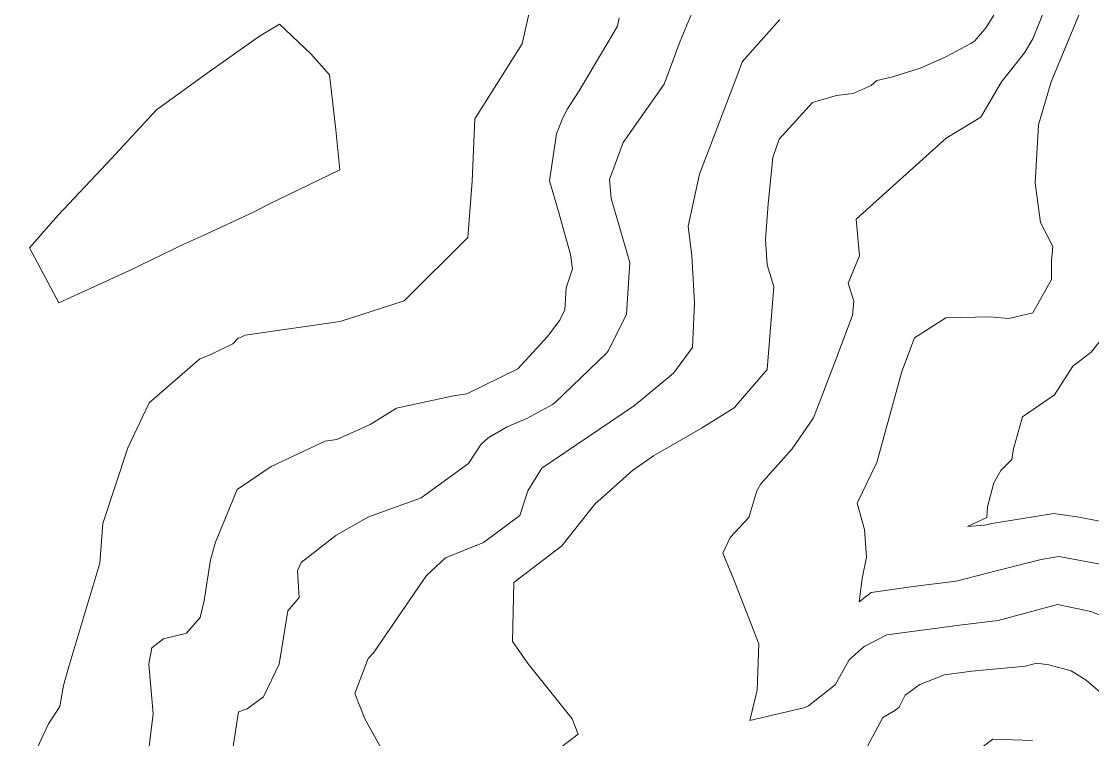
# Model space of a CAD drawing. Header units: metres. Extents: x 808187 to 810032, y 9155685 to 9157080.
# Drawn here: x 809410.2 to 809635.8, y 9155828 to 9155979.1 of the extents above; entities that cross this region are included whole.
import ezdxf

# ---------------------------------------------------------------- set-up
doc = ezdxf.new("R2010")
doc.units = ezdxf.units.M
doc.layers.add('C-TOPO-MAJR', color=9, linetype='Continuous')

msp = doc.modelspace()

# ---------------------------------------------------------------- linework, layer by layer
at = {"layer": 'C-TOPO-MAJR', "color": 9, "linetype": 'Continuous', "lineweight": 5}
for points, elevation in [([(809638.59, 9155864.67), (809628.7, 9155866.53), (809624.96, 9155865.89), (809616.38, 9155863.72), (809607.11, 9155861.28), (809598.02, 9155860.18), (809589.18, 9155858.94), (809586.68, 9155856.97), (809587.26, 9155861.86), (809588.17, 9155866.34), (809587.78, 9155872.15), (809586.2, 9155877.72), (809590.39, 9155886.25), (809595.64, 9155905.45), (809598.28, 9155912.52), (809604.93, 9155916.72), (809614.18, 9155916.96), (809618.14, 9155916.56), (809623.26, 9155917.8), (809627.13, 9155924.79), (809627.15, 9155928.69), (809627.45, 9155931.71), (809624.81, 9155936.8), (809623.7, 9155945.08), (809624.4, 9155957.35), (809627.1, 9155966.36), (809634.96, 9155985.39)], 2620), ([(809454.3, 9155823.35), (809455.92, 9155833.8), (809457.74, 9155834.42), (809461.2, 9155836.98), (809464.52, 9155843.86), (809466.36, 9155855.05), (809468.71, 9155857.9), (809468.34, 9155863.46), (809469.14, 9155865.21), (809476.45, 9155870.91), (809483.19, 9155874.76), (809494.38, 9155878.82), (809504.36, 9155886.06), (809507.08, 9155890.15), (809508.53, 9155891.44), (809512.51, 9155893.81), (809516.64, 9155895.55), (809522.08, 9155898.46), (809522.64, 9155898.89), (809533.44, 9155909.29), (809533.87, 9155909.86), (809537.65, 9155917.47), (809538.39, 9155928.33), (809534.44, 9155941.8), (809534.05, 9155945.82), (809536.92, 9155953.64), (809545.56, 9155965.88), (809548.98, 9155974.97), (809551.77, 9155981.71)], 2660), ([(809626.19, 9155982.76), (809623.22, 9155975.46), (809621.46, 9155972.48), (809616.63, 9155966.37), (809612.25, 9155958.92), (809604.96, 9155954.56), (809586.02, 9155937.51), (809586.74, 9155929.74), (809584.33, 9155924.02), (809585.51, 9155920.21), (809585.27, 9155917.3), (809581.83, 9155908.11), (809577.04, 9155895.65), (809572.56, 9155889.16), (809565.93, 9155881.76), (809565.1, 9155880.34), (809563.43, 9155874.68), (809559.51, 9155870.49), (809557.97, 9155867.18), (809560.21, 9155861.81), (809565.52, 9155848.14), (809565.17, 9155838.35), (809563.61, 9155831.98), (809574.97, 9155834.68), (809575.95, 9155835.1), (809581.6, 9155839.48), (809584.56, 9155844.76), (809587.7, 9155847.59), (809592.49, 9155850), (809608.37, 9155852.14), (809615.91, 9155853.06), (809628.42, 9155856.36), (809635.47, 9155854.89), (809640.87, 9155852.82)], 2630), ([(809410.23, 9155819.08), (809415.95, 9155831.29), (809418.34, 9155834.92), (809419.06, 9155839.38), (809420.21, 9155843.34), (809426.72, 9155865.08), (809427.35, 9155873.46), (809432.62, 9155889.36), (809437.1, 9155898.84), (809447.78, 9155908.12), (809450.09, 9155909.01), (809454.74, 9155911.24), (809455.89, 9155912.41), (809456.34, 9155912.55), (809457.37, 9155913.1), (809477.34, 9155915.96), (809490.85, 9155920.29), (809504.27, 9155933.6), (809505.15, 9155945.47), (809505.71, 9155958.6), (809515.7, 9155974.41), (809517.06, 9155980.59)], 2680), ([(809436.68, 9155823.17), (809437.99, 9155833.42), (809437.07, 9155843.85), (809437.69, 9155847.28), (809440.14, 9155849.19), (809445.02, 9155850.37), (809447.85, 9155853.65), (809448.73, 9155857.25), (809450.05, 9155865.76), (809451.12, 9155869.53), (809455.68, 9155880.62), (809462.84, 9155885.44), (809474.22, 9155890.79), (809476.62, 9155891.09), (809483.67, 9155894.28), (809489.19, 9155897.69), (809501.19, 9155900.29), (809504, 9155900.72), (809514.76, 9155905.98), (809521.03, 9155912.81), (809523.61, 9155916.23), (809524.69, 9155918.4), (809524.98, 9155923.05), (809526.3, 9155927.02), (809525.86, 9155930.07), (809523.3, 9155939.07), (809521.42, 9155945.55), (809522.89, 9155955.47), (809524.28, 9155958.8), (809525.24, 9155960.67), (809527.71, 9155964.47), (809535.74, 9155978.12), (809536.09, 9155979.82)], 2670), ([(809489.71, 9155819.5), (809482.58, 9155832.31), (809480.41, 9155837.7), (809483.23, 9155845.04), (809484.34, 9155846.25), (809495.57, 9155862.53), (809499.57, 9155866.19), (809507.57, 9155869.41), (809515.19, 9155875.12), (809516.88, 9155880.28), (809519.81, 9155885.05), (809539.31, 9155898.25), (809547.57, 9155905.1), (809551.58, 9155910.48), (809551.95, 9155919.87), (809551.43, 9155929.74), (809550.66, 9155936.01), (809553.02, 9155946.92), (809561.08, 9155968.06), (809562.01, 9155970.6), (809569.98, 9155979.52)], 2650), ([(809615.04, 9155980.4), (809613.42, 9155977.85), (809611, 9155975.02), (809610.15, 9155974.42), (809604.9, 9155971.62), (809599.72, 9155969.36), (809593.73, 9155967.44), (809590.39, 9155966.66), (809589.16, 9155965.58), (809585.39, 9155963.91), (809581.89, 9155963.51), (809576.82, 9155962.05), (809569.82, 9155954.35), (809568.45, 9155950.48), (809567.51, 9155940.74), (809566.92, 9155933.21), (809567.29, 9155927.89), (809568.71, 9155923.32), (809567.26, 9155905.88), (809560.36, 9155897.78), (809553.45, 9155893.48), (809543.35, 9155887.68), (809538.93, 9155884.6), (809530.97, 9155877.48), (809524.06, 9155868.75), (809513.94, 9155861.01), (809513.62, 9155848.63), (809516.97, 9155843.91), (809526.24, 9155832.36), (809527.46, 9155829.14), (809523.38, 9155826.04)], 2640), ([(809644.04, 9155872.59), (809632.97, 9155874.77), (809627.66, 9155875.54), (809614.58, 9155873.45), (809613.15, 9155873.1), (809609.46, 9155872.79), (809613.52, 9155874.69), (809613.71, 9155876.96), (809614.99, 9155882), (809616.48, 9155884.59), (809618.79, 9155886.93), (809619.17, 9155889.17), (809621.04, 9155895.86), (809627.78, 9155900.55), (809631.67, 9155906.55), (809635.53, 9155909.48), (809640.14, 9155915.32)], 2610), ([(809586.82, 9155823.57), (809591.67, 9155832.59), (809594.28, 9155834.15), (809595.09, 9155834.77), (809596.36, 9155837.34), (809599.44, 9155839.54), (809604.6, 9155841.61), (809610.41, 9155842.37), (809621.66, 9155843.43), (809623.98, 9155844.08), (809626.62, 9155843.71), (809631.29, 9155842.44), (809634.46, 9155840.47), (809645.36, 9155831.11)], 2640), ([(809623.17, 9155827.81), (809614.8, 9155828.04), (809611.11, 9155825.28)], 2650)]:
    msp.add_lwpolyline(points, dxfattribs=dict(at, elevation=elevation))
at = {"layer": 'C-TOPO-MAJR', "color": 9, "linetype": 'Continuous', "lineweight": 5, "elevation": 2680}
msp.add_lwpolyline([(809425.46, 9155923.23), (809433, 9155926.67), (809444.58, 9155932.26), (809448.34, 9155933.98), (809459.25, 9155939.03), (809462.17, 9155940.57), (809477.3, 9155947.85), (809476.46, 9155956.26), (809475.12, 9155967.86), (809471.18, 9155972.28), (809464.56, 9155978.53), (809460.4, 9155975.99), (809449.84, 9155968.56), (809438.65, 9155960.5), (809429.22, 9155950.23), (809428.15, 9155949.14), (809417.95, 9155938.32), (809411.95, 9155931.42), (809418.12, 9155919.86), (809425.46, 9155923.23)], close=True, dxfattribs=at)

doc.saveas('drawing.dxf')
